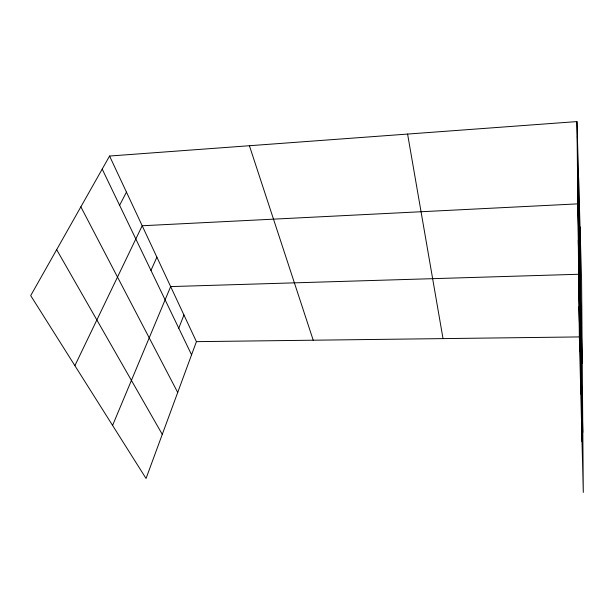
<?xml version="1.0" encoding="UTF-8"?>
<svg xmlns="http://www.w3.org/2000/svg" width="614" height="614" viewBox="0 0 614 614"><rect width="100%" height="100%" fill="white"/><g stroke="black" fill="none" stroke-linecap="round" stroke-linejoin="round"><path stroke-width="0.92" d="M109.576 156.033L196.411 341.653L146.048 478.467L30.7 295.61L109.576 156.033L576.937 121.587L581.588 279.869L583.3 492.413L579.355 336.925L576.937 121.587M178.766 328.214L183.939 314.99M112.585 425.418L170.654 286.584L578.649 274.266L582.816 432.386M150.96 270.421L156.892 257.166M74.885 365.652L142.187 225.752L577.858 203.863L582.256 363.181M119.615 205.283L126.453 192.121M196.411 341.653L579.355 336.925M56.665 249.66L162.28 434.374M80.864 206.849L177.707 392.461M102.193 169.088L191.568 354.815M249.414 145.733L313.209 340.21M407.596 134.067L443.024 338.606M577.413 164.391L577.835 179.019M578.273 240.381L578.672 255.186M579.017 306.716L579.401 321.506M578.603 178.198L580.806 394.042M577.36 136.024L579.731 351.653M580.03 226.789L582.011 441.712"/></g></svg>
